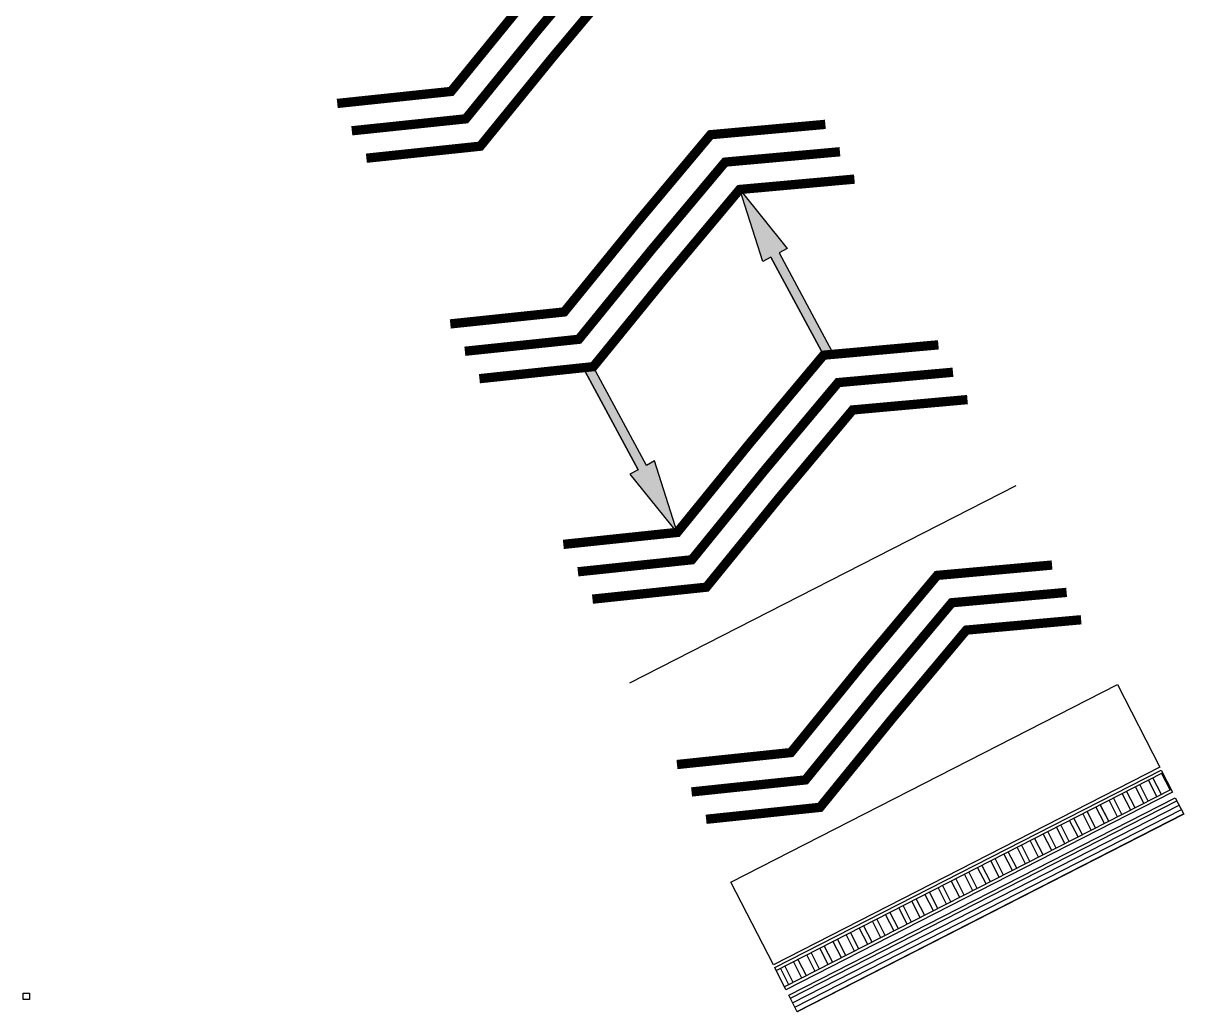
# Model space of a CAD drawing. Extents: x -1338203 to 1886333, y -783476 to 1038610.
# Drawn here: x 812577 to 831294, y 163083 to 179024 of the extents above; entities that cross this region are included whole.
import ezdxf

# ---------------------------------------------------------------- set-up
doc = ezdxf.new("R2010")
doc.units = 0
doc.header["$LTSCALE"] = 1000
doc.header["$MEASUREMENT"] = 0
for name, color, linetype in [('A-001-主楼相对位置参照$0$SURFACE', 6, 'Continuous'), ('A-001-平面参照B1$0$A-001-平面参照B1$0$A001-消防道路与扑救场地参照$0$0A-DETL-HATH', 8, 'Continuous'), ('A-001-平面参照B1$0$A-001-平面参照B1$0$A001-消防道路与扑救场地参照$0$A-001-平面B1$0$0A-P-ROOF-DRAN', 190, 'Continuous'), ('A-001-平面参照B1$0$A-001-平面参照B1$0$A001-消防道路与扑救场地参照$0$减速带', 124, 'Continuous'), ('A-001-平面参照B1$0$AUDIT_D_220531184525-2', 40, 'Continuous'), ('地面指向箭头', 7, 'Continuous'), ('坡道线', 7, 'Continuous')]:
    doc.layers.add(name, color=color, linetype=linetype)

# ---------------------------------------------------------------- blocks, each defined once
blk = doc.blocks.new('A-001-平面参照B1')
at = {"layer": 'A-001-平面参照B1$0$A-001-平面参照B1$0$A001-消防道路与扑救场地参照$0$0A-DETL-HATH'}
h = blk.add_hatch(dxfattribs=at)
h.set_pattern_fill('ANSI32', color=256, scale=50, angle=252.0734)
h.set_pattern_definition([(297.07338, (-464278.82, 754248.52), (212.0323, 108.37813), []), (297.07338, (-464313.37, 754141.72), (212.0323, 108.37813), [])])
h.paths.add_polyline_path([(64587, -139952), (64724, -140219), (58491, -143405), (58354, -143138)])
h = blk.add_hatch(dxfattribs=at)
h.set_pattern_fill('ANSI32', color=256, scale=50, angle=252.0734)
h.set_pattern_definition([(297.07338, (-464278.82, 754248.53), (212.0323, 108.37813), []), (297.07338, (-464313.37, 754141.73), (212.0323, 108.37813), [])])
h.paths.add_polyline_path([(64587, -139952), (64724, -140219), (58491, -143405), (58354, -143138)])
at = {"layer": 'A-001-平面参照B1$0$A-001-平面参照B1$0$A001-消防道路与扑救场地参照$0$减速带'}
h = blk.add_hatch(dxfattribs=at)
h.set_pattern_fill('ANSI31', color=256, scale=50, angle=-557.9266, style=0)
h.set_pattern_definition([(207.07338, (519411.58, -690771.79), (36.126043, -70.677434), [])])
h.paths.add_polyline_path([(58695, -143806), (58559, -143538), (64792, -140353), (64928, -140620)])
h = blk.add_hatch(dxfattribs=at)
h.set_pattern_fill('ANSI31', color=256, scale=50, angle=-557.9266, style=0)
h.set_pattern_definition([(207.07338, (519411.58, -690771.78), (36.126043, -70.677434), [])])
h.paths.add_polyline_path([(58695, -143806), (58559, -143538), (64792, -140353), (64928, -140620)])
at = {"layer": 'A-001-平面参照B1$0$A-001-平面参照B1$0$A001-消防道路与扑救场地参照$0$A-001-平面B1$0$0A-P-ROOF-DRAN'}
for points in [[(58331, -143093), (64564, -139907), (64746, -140264), (58513, -143449)], [(58331, -143093), (64564, -139907), (64746, -140263), (58513, -143449)], [(64587, -139952), (64724, -140219), (58491, -143405), (58354, -143138)], [(64587, -139952), (64724, -140219), (58491, -143405), (58354, -143138)]]:
    blk.add_lwpolyline(points, close=True, dxfattribs=at)
at = {"layer": 'A-001-平面参照B1$0$A-001-平面参照B1$0$A001-消防道路与扑救场地参照$0$减速带'}
blk.add_lwpolyline([(58695, -143806), (58559, -143538), (64792, -140353), (64928, -140620)], close=True, dxfattribs=at)
blk.add_lwpolyline([(58695, -143806), (58559, -143538), (64792, -140353), (64928, -140620)], close=True, dxfattribs=at)
at = {"layer": 'A-001-平面参照B1$0$AUDIT_D_220531184525-2'}
for points in [[(62220, -135322), (55987, -138507)], [(57626, -141713), (63859, -138527)]]:
    blk.add_lwpolyline(points, dxfattribs=at)
blk.add_lwpolyline([(63859, -138527), (64542, -139863), (58309, -143049), (57626, -141713)], close=True, dxfattribs=at)
blk = doc.blocks.new('直行')
at = {"layer": '地面指向箭头'}
blk.add_hatch(color=251, dxfattribs=at).paths.add_polyline_path([(-29241, 4059962), (-29466, 4058762), (-29316, 4058762), (-29316, 4056961), (-29166, 4056961), (-29166, 4058762), (-29016, 4058762)])
at = {"layer": '地面指向箭头', "color": 251}
blk.add_lwpolyline([(-29316, 4058762), (-29316, 4056961), (-29316, 4058762), (-29316, 4058762), (-29466, 4058762), (-29241, 4059962), (-29016, 4058762), (-29166, 4058762), (-29166, 4056961), (-29316, 4056961), (-29316, 4056961)], dxfattribs=at)
blk = doc.blocks.new('A$C9cb663f1')
at = {"layer": '坡道线', "color": 251, "const_width": 150}
for points in [[(408240, -182837), (409427, -181421), (411279, -181254)], [(408475, -183278), (409662, -181863), (411513, -181696)], [(404995, -184031), (406832, -183837), (408006, -182396)], [(405230, -184472), (407067, -184279), (408240, -182837)], [(405465, -184914), (407302, -184720), (408475, -183278)], [(409829, -185951), (411016, -184535), (412867, -184368)], [(410063, -186392), (411250, -184977), (413102, -184810)], [(410298, -186834), (411485, -185418), (413336, -185251)], [(406818, -187586), (408655, -187393), (409829, -185951)], [(407053, -188027), (408890, -187834), (410063, -186392)], [(407288, -188469), (409125, -188275), (410298, -186834)], [(411651, -189506), (412838, -188090), (414690, -187923)], [(411886, -189947), (413073, -188532), (414925, -188365)], [(412121, -190389), (413308, -188973), (415159, -188806)], [(408641, -191141), (410478, -190948), (411651, -189506)], [(408876, -191583), (410713, -191389), (411886, -189947)], [(409111, -192024), (410948, -191831), (412121, -190389)], [(413484, -193056), (414671, -191641), (416523, -191474)], [(413719, -193498), (414906, -192082), (416758, -191915)], [(413954, -193939), (415141, -192523), (416992, -192356)], [(410474, -194691), (412311, -194498), (413484, -193056)], [(410709, -195133), (412546, -194939), (413719, -193498)], [(410944, -195574), (412781, -195381), (413954, -193939)]]:
    blk.add_lwpolyline(points, dxfattribs=at)
at = {"layer": '地面指向箭头', "color": 251, "rotation": 28.28983909355518}
blk.add_blockref('直行', (2361380, -3746606), dxfattribs=at)
at = {"layer": '地面指向箭头', "color": 251, "xscale": -1, "rotation": 208.289839093601}
blk.add_blockref('直行', (-1487915, 3397945), dxfattribs=at)
blk = doc.blocks.new('A-001-主楼相对位置参照')
at = {"layer": 'A-001-主楼相对位置参照$0$SURFACE', "ltscale": 0.5}
blk.add_lwpolyline([(46311, -143607), (46211, -143607), (46211, -143507), (46311, -143507)], close=True, dxfattribs=at)

msp = doc.modelspace()

# ---------------------------------------------------------------- block references
msp.add_blockref('A-001-平面参照B1', (766365.4, 306889.1))
at = {"ltscale": 0.002}
for name, p in [('A-001-主楼相对位置参照', (766365.4, 306889.1)), ('A$C9cb663f1', (412646.2, 361761.3))]:
    msp.add_blockref(name, p, dxfattribs=at)

doc.saveas('drawing.dxf')
